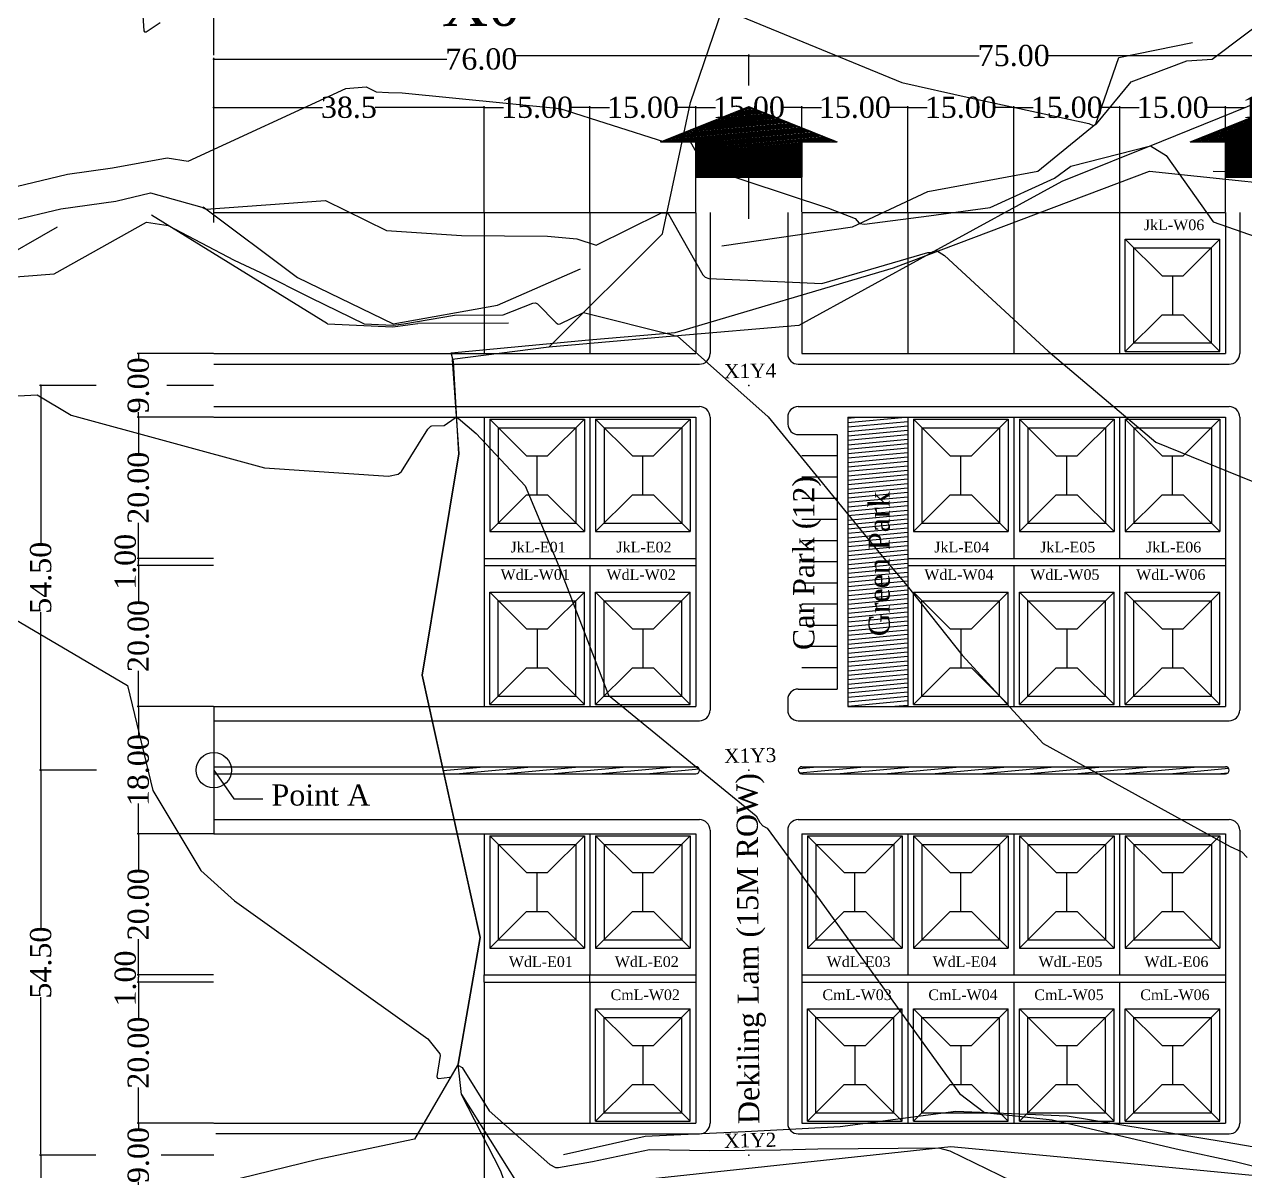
# Model space of a CAD drawing. Extents: x 15746 to 36625, y 87803 to 171760.
# Drawn here: x 17585.1 to 17758, y 88437.6 to 88600.1 of the extents above; entities that cross this region are included whole.
import ezdxf

# ---------------------------------------------------------------- set-up
doc = ezdxf.new("R2010")
doc.units = 0
doc.header["$LTSCALE"] = 5
doc.header["$MEASUREMENT"] = 0
for name, color, linetype in [('BOUNDARY', 7, 'FENCELINE2'), ('CONTOUR', 254, 'Continuous'), ('Demarcation', 7, 'Continuous'), ('Hatch2', 254, 'Continuous'), ('NewBuilding', 7, 'Continuous'), ('Phase1', 7, 'Continuous'), ('RELIEF', 255, 'Continuous'), ('STREAM & RIVER FRONT', 161, 'Continuous'), ('text', 7, 'Continuous')]:
    doc.layers.add(name, color=color, linetype=linetype)
doc.styles.get("Standard").update_dxf_attribs({"font": 'TIMES.TTF', "height": 3})
doc.linetypes.add('FENCELINE2', pattern='A,0.25,-0.1,[132,ltypeshp.shx,S=0.1,R=0,X=-0.1,Y=0],-0.1,1', length=1.45)
doc.dimstyles.get("Standard").update_dxf_attribs({"dimtxt": 0.2, "dimasz": 0.3, "dimexe": 0.18, "dimexo": 0.0625, "dimgap": 0.09, "dimtad": 0, "dimzin": 0, "dimdsep": 46, "dimtxsty": 'Standard', "dimblk": 'DOT', "dimcen": 0.09, "dimadec": 0, "dimazin": 0, "dimtfac": 1, "dimtofl": 0, "dimtmove": 2, "dimatfit": 2, "dimfxl": 1, "dimtolj": 1, "dimtzin": 0, "dimarcsym": 0})

# ---------------------------------------------------------------- blocks, each defined once
blk = doc.blocks.new('_Dot')
at = {"color": 0, "linetype": 'ByBlock', "lineweight": -2}
blk.add_line((-0.5, 0), (-1, 0), dxfattribs=at)
at = {"color": 0, "linetype": 'ByBlock', "const_width": 0.5}
blk.add_lwpolyline([(-0.25, 0, 1), (0.25, 0, 1)], format="xyb", close=True, dxfattribs=at)
blk = doc.blocks.new('*D5')
at = {"layer": 'Defpoints', "color": 0}
for p in [(17665.16, 88588.34), (17650.16, 88573.49), (17665.16, 88573.49)]:
    blk.add_point(p, dxfattribs=at)
at = {"layer": 'Demarcation', "color": 0, "lineweight": -2}
for p, q in [((17650.16, 88573.55), (17650.16, 88588.52)), ((17650.46, 88588.34), (17652.92, 88588.34)), ((17664.86, 88588.34), (17662.39, 88588.34)), ((17665.16, 88573.55), (17665.16, 88588.52))]:
    blk.add_line(p, q, dxfattribs=at)
at = {"layer": 'Demarcation', "color": 0, "lineweight": -2, "xscale": 0.3000000000000001, "yscale": 0.3000000000000001, "zscale": 0.3000000000000001, "rotation": 180}
blk.add_blockref('_Dot', (17650.16, 88588.34), dxfattribs=at)
at = {"layer": 'Demarcation', "color": 0, "lineweight": -2, "xscale": 0.3000000000000001, "yscale": 0.3000000000000001, "zscale": 0.3000000000000001}
blk.add_blockref('_Dot', (17665.16, 88588.34), dxfattribs=at)
at = {"layer": 'Demarcation', "color": 0, "insert": (17657.66, 88588.34), "char_height": 3, "attachment_point": 5}
blk.add_mtext('\\A1;15.00', dxfattribs=at)
blk = doc.blocks.new('*D6')
at = {"layer": 'Defpoints', "color": 0}
for p in [(17680.16, 88588.34), (17665.16, 88573.49), (17680.16, 88573.49)]:
    blk.add_point(p, dxfattribs=at)
at = {"layer": 'Demarcation', "color": 0, "lineweight": -2}
for p, q in [((17665.16, 88573.55), (17665.16, 88588.52)), ((17665.46, 88588.34), (17667.92, 88588.34)), ((17679.86, 88588.34), (17677.39, 88588.34)), ((17680.16, 88573.55), (17680.16, 88588.52))]:
    blk.add_line(p, q, dxfattribs=at)
at = {"layer": 'Demarcation', "color": 0, "lineweight": -2, "xscale": 0.3000000000000001, "yscale": 0.3000000000000001, "zscale": 0.3000000000000001, "rotation": 180}
blk.add_blockref('_Dot', (17665.16, 88588.34), dxfattribs=at)
at = {"layer": 'Demarcation', "color": 0, "lineweight": -2, "xscale": 0.3000000000000001, "yscale": 0.3000000000000001, "zscale": 0.3000000000000001}
blk.add_blockref('_Dot', (17680.16, 88588.34), dxfattribs=at)
at = {"layer": 'Demarcation', "color": 0, "insert": (17672.66, 88588.34), "char_height": 3, "attachment_point": 5}
blk.add_mtext('\\A1;15.00', dxfattribs=at)
blk = doc.blocks.new('*D7')
at = {"layer": 'Defpoints', "color": 0}
for p in [(17695.16, 88588.34), (17680.16, 88573.49), (17695.16, 88573.49)]:
    blk.add_point(p, dxfattribs=at)
at = {"layer": 'Demarcation', "color": 0, "lineweight": -2}
for p, q in [((17680.16, 88573.55), (17680.16, 88588.52)), ((17680.46, 88588.34), (17682.92, 88588.34)), ((17694.86, 88588.34), (17692.39, 88588.34)), ((17695.16, 88573.55), (17695.16, 88588.52))]:
    blk.add_line(p, q, dxfattribs=at)
at = {"layer": 'Demarcation', "color": 0, "lineweight": -2, "xscale": 0.3000000000000001, "yscale": 0.3000000000000001, "zscale": 0.3000000000000001, "rotation": 180}
blk.add_blockref('_Dot', (17680.16, 88588.34), dxfattribs=at)
at = {"layer": 'Demarcation', "color": 0, "lineweight": -2, "xscale": 0.3000000000000001, "yscale": 0.3000000000000001, "zscale": 0.3000000000000001}
blk.add_blockref('_Dot', (17695.16, 88588.34), dxfattribs=at)
at = {"layer": 'Demarcation', "color": 0, "insert": (17687.66, 88588.34), "char_height": 3, "attachment_point": 5}
blk.add_mtext('\\A1;15.00', dxfattribs=at)
blk = doc.blocks.new('*D8')
at = {"layer": 'Defpoints', "color": 0}
for p in [(17710.16, 88588.34), (17695.16, 88573.49), (17710.16, 88573.49)]:
    blk.add_point(p, dxfattribs=at)
at = {"layer": 'Demarcation', "color": 0, "lineweight": -2}
for p, q in [((17695.16, 88573.55), (17695.16, 88588.52)), ((17695.46, 88588.34), (17697.92, 88588.34)), ((17709.86, 88588.34), (17707.39, 88588.34)), ((17710.16, 88573.55), (17710.16, 88588.52))]:
    blk.add_line(p, q, dxfattribs=at)
at = {"layer": 'Demarcation', "color": 0, "lineweight": -2, "xscale": 0.3000000000000001, "yscale": 0.3000000000000001, "zscale": 0.3000000000000001, "rotation": 180}
blk.add_blockref('_Dot', (17695.16, 88588.34), dxfattribs=at)
at = {"layer": 'Demarcation', "color": 0, "lineweight": -2, "xscale": 0.3000000000000001, "yscale": 0.3000000000000001, "zscale": 0.3000000000000001}
blk.add_blockref('_Dot', (17710.16, 88588.34), dxfattribs=at)
at = {"layer": 'Demarcation', "color": 0, "insert": (17702.66, 88588.34), "char_height": 3, "attachment_point": 5}
blk.add_mtext('\\A1;15.00', dxfattribs=at)
blk = doc.blocks.new('*D9')
at = {"layer": 'Defpoints', "color": 0}
for p in [(17725.16, 88588.34), (17710.16, 88573.49), (17725.16, 88573.49)]:
    blk.add_point(p, dxfattribs=at)
at = {"layer": 'Demarcation', "color": 0, "lineweight": -2}
for p, q in [((17710.16, 88573.55), (17710.16, 88588.52)), ((17710.46, 88588.34), (17712.92, 88588.34)), ((17724.86, 88588.34), (17722.39, 88588.34)), ((17725.16, 88573.55), (17725.16, 88588.52))]:
    blk.add_line(p, q, dxfattribs=at)
at = {"layer": 'Demarcation', "color": 0, "lineweight": -2, "xscale": 0.3000000000000001, "yscale": 0.3000000000000001, "zscale": 0.3000000000000001, "rotation": 180}
blk.add_blockref('_Dot', (17710.16, 88588.34), dxfattribs=at)
at = {"layer": 'Demarcation', "color": 0, "lineweight": -2, "xscale": 0.3000000000000001, "yscale": 0.3000000000000001, "zscale": 0.3000000000000001}
blk.add_blockref('_Dot', (17725.16, 88588.34), dxfattribs=at)
at = {"layer": 'Demarcation', "color": 0, "insert": (17717.66, 88588.34), "char_height": 3, "attachment_point": 5}
blk.add_mtext('\\A1;15.00', dxfattribs=at)
blk = doc.blocks.new('*D10')
at = {"layer": 'Defpoints', "color": 0}
for p in [(17740.16, 88588.34), (17725.16, 88573.49), (17740.16, 88573.49)]:
    blk.add_point(p, dxfattribs=at)
at = {"layer": 'Demarcation', "color": 0, "lineweight": -2}
for p, q in [((17725.16, 88573.55), (17725.16, 88588.52)), ((17725.46, 88588.34), (17727.92, 88588.34)), ((17739.86, 88588.34), (17737.39, 88588.34)), ((17740.16, 88573.55), (17740.16, 88588.52))]:
    blk.add_line(p, q, dxfattribs=at)
at = {"layer": 'Demarcation', "color": 0, "lineweight": -2, "xscale": 0.3000000000000001, "yscale": 0.3000000000000001, "zscale": 0.3000000000000001, "rotation": 180}
blk.add_blockref('_Dot', (17725.16, 88588.34), dxfattribs=at)
at = {"layer": 'Demarcation', "color": 0, "lineweight": -2, "xscale": 0.3000000000000001, "yscale": 0.3000000000000001, "zscale": 0.3000000000000001}
blk.add_blockref('_Dot', (17740.16, 88588.34), dxfattribs=at)
at = {"layer": 'Demarcation', "color": 0, "insert": (17732.66, 88588.34), "char_height": 3, "attachment_point": 5}
blk.add_mtext('\\A1;15.00', dxfattribs=at)
blk = doc.blocks.new('*D11')
at = {"layer": 'Defpoints', "color": 0}
for p in [(17755.16, 88588.34), (17740.16, 88573.49), (17755.16, 88573.49)]:
    blk.add_point(p, dxfattribs=at)
at = {"layer": 'Demarcation', "color": 0, "lineweight": -2}
for p, q in [((17740.16, 88573.55), (17740.16, 88588.52)), ((17740.46, 88588.34), (17742.92, 88588.34)), ((17754.86, 88588.34), (17752.39, 88588.34)), ((17755.16, 88573.55), (17755.16, 88588.52))]:
    blk.add_line(p, q, dxfattribs=at)
at = {"layer": 'Demarcation', "color": 0, "lineweight": -2, "xscale": 0.3000000000000001, "yscale": 0.3000000000000001, "zscale": 0.3000000000000001, "rotation": 180}
blk.add_blockref('_Dot', (17740.16, 88588.34), dxfattribs=at)
at = {"layer": 'Demarcation', "color": 0, "lineweight": -2, "xscale": 0.3000000000000001, "yscale": 0.3000000000000001, "zscale": 0.3000000000000001}
blk.add_blockref('_Dot', (17755.16, 88588.34), dxfattribs=at)
at = {"layer": 'Demarcation', "color": 0, "insert": (17747.66, 88588.34), "char_height": 3, "attachment_point": 5}
blk.add_mtext('\\A1;15.00', dxfattribs=at)
blk = doc.blocks.new('*D24')
at = {"layer": 'Defpoints', "color": 0}
for p in [(17650.16, 88588.34), (17611.89, 88573.49), (17650.16, 88573.49)]:
    blk.add_point(p, dxfattribs=at)
at = {"layer": 'Demarcation', "color": 0, "lineweight": -2}
for p, q in [((17611.89, 88573.55), (17611.89, 88588.52)), ((17612.19, 88588.34), (17627.29, 88588.34)), ((17649.86, 88588.34), (17634.75, 88588.34)), ((17650.16, 88573.55), (17650.16, 88588.52))]:
    blk.add_line(p, q, dxfattribs=at)
at = {"layer": 'Demarcation', "color": 0, "lineweight": -2, "xscale": 0.3000000000000001, "yscale": 0.3000000000000001, "zscale": 0.3000000000000001, "rotation": 180}
blk.add_blockref('_Dot', (17611.89, 88588.34), dxfattribs=at)
at = {"layer": 'Demarcation', "color": 0, "lineweight": -2, "xscale": 0.3000000000000001, "yscale": 0.3000000000000001, "zscale": 0.3000000000000001}
blk.add_blockref('_Dot', (17650.16, 88588.34), dxfattribs=at)
at = {"layer": 'Demarcation', "color": 0, "insert": (17631.02, 88588.34), "char_height": 3, "attachment_point": 5}
blk.add_mtext('\\A1;38.5', dxfattribs=at)
blk = doc.blocks.new('*D25')
at = {"layer": 'Defpoints', "color": 0}
for p in [(17770.16, 88588.34), (17755.16, 88573.49), (17770.16, 88573.49)]:
    blk.add_point(p, dxfattribs=at)
at = {"layer": 'Demarcation', "color": 0, "lineweight": -2}
for p, q in [((17755.16, 88573.55), (17755.16, 88588.52)), ((17755.46, 88588.34), (17757.92, 88588.34)), ((17769.86, 88588.34), (17767.39, 88588.34)), ((17770.16, 88573.55), (17770.16, 88588.52))]:
    blk.add_line(p, q, dxfattribs=at)
at = {"layer": 'Demarcation', "color": 0, "lineweight": -2, "xscale": 0.3000000000000001, "yscale": 0.3000000000000001, "zscale": 0.3000000000000001, "rotation": 180}
blk.add_blockref('_Dot', (17755.16, 88588.34), dxfattribs=at)
at = {"layer": 'Demarcation', "color": 0, "lineweight": -2, "xscale": 0.3000000000000001, "yscale": 0.3000000000000001, "zscale": 0.3000000000000001}
blk.add_blockref('_Dot', (17770.16, 88588.34), dxfattribs=at)
at = {"layer": 'Demarcation', "color": 0, "insert": (17762.66, 88588.34), "char_height": 3, "attachment_point": 5}
blk.add_mtext('\\A1;15.00', dxfattribs=at)
blk = doc.blocks.new('*D27')
at = {"layer": 'Defpoints', "color": 0}
for p in [(18000.29, 88611.6), (17611.89, 88595.68), (18000.29, 88595.68)]:
    blk.add_point(p, dxfattribs=at)
at = {"layer": 'Demarcation', "color": 0, "lineweight": -2}
for p, q in [((17611.89, 88595.74), (17611.89, 88611.78)), ((17612.19, 88611.6), (17800.08, 88611.6)), ((17999.99, 88611.6), (17812.1, 88611.6)), ((18000.29, 88595.74), (18000.29, 88611.78))]:
    blk.add_line(p, q, dxfattribs=at)
at = {"layer": 'Demarcation', "color": 0, "lineweight": -2, "xscale": 0.3000000000000001, "yscale": 0.3000000000000001, "zscale": 0.3000000000000001, "rotation": 180}
blk.add_blockref('_Dot', (17611.89, 88611.6), dxfattribs=at)
at = {"layer": 'Demarcation', "color": 0, "lineweight": -2, "xscale": 0.3000000000000001, "yscale": 0.3000000000000001, "zscale": 0.3000000000000001}
blk.add_blockref('_Dot', (18000.29, 88611.6), dxfattribs=at)
at = {"layer": 'Demarcation', "color": 0, "insert": (17806.09, 88611.6), "char_height": 3, "attachment_point": 5}
blk.add_mtext('\\A1;389.00', dxfattribs=at)
blk = doc.blocks.new('*D30')
at = {"layer": 'Defpoints', "color": 0}
for p in [(17601.22, 88523.49), (17611.89, 88523.49), (17611.89, 88503.49)]:
    blk.add_point(p, dxfattribs=at)
at = {"layer": 'Demarcation', "color": 0, "lineweight": -2}
for p, q in [((17611.83, 88523.49), (17601.04, 88523.49)), ((17601.22, 88523.19), (17601.22, 88518.44)), ((17601.22, 88503.79), (17601.22, 88508.54)), ((17611.83, 88503.49), (17601.04, 88503.49))]:
    blk.add_line(p, q, dxfattribs=at)
at = {"layer": 'Demarcation', "color": 0, "lineweight": -2, "xscale": 0.3000000000000001, "yscale": 0.3000000000000001, "zscale": 0.3000000000000001}
for p, rotation in [((17601.22, 88523.49), 90), ((17601.22, 88503.49), 270)]:
    blk.add_blockref('_Dot', p, dxfattribs=dict(at, rotation=rotation))
at = {"layer": 'Demarcation', "color": 0, "insert": (17601.22, 88513.49), "char_height": 3, "attachment_point": 5, "rotation": 90}
blk.add_mtext('\\A1;20.00', dxfattribs=at)
blk = doc.blocks.new('*D31')
at = {"layer": 'Defpoints', "color": 0}
for p in [(17601.22, 88524.49), (17611.89, 88524.49), (17611.89, 88523.49)]:
    blk.add_point(p, dxfattribs=at)
at = {"layer": 'Demarcation', "color": 0, "lineweight": -2}
for p, q in [((17611.83, 88524.49), (17601.04, 88524.49)), ((17611.83, 88523.49), (17601.04, 88523.49)), ((17601.22, 88523.79), (17601.22, 88524.19))]:
    blk.add_line(p, q, dxfattribs=at)
at = {"layer": 'Demarcation', "color": 0, "lineweight": -2, "xscale": 0.3000000000000001, "yscale": 0.3000000000000001, "zscale": 0.3000000000000001}
for p, rotation in [((17601.22, 88524.49), 90), ((17601.22, 88523.49), 270)]:
    blk.add_blockref('_Dot', p, dxfattribs=dict(at, rotation=rotation))
at = {"layer": 'Demarcation', "color": 0, "insert": (17599.38, 88523.99), "char_height": 3, "attachment_point": 5, "rotation": 90}
blk.add_mtext('\\A1;1.00', dxfattribs=at)
blk = doc.blocks.new('*D32')
at = {"layer": 'Defpoints', "color": 0}
for p in [(17601.22, 88544.49), (17611.89, 88544.49), (17611.83, 88524.49)]:
    blk.add_point(p, dxfattribs=at)
at = {"layer": 'Demarcation', "color": 0, "lineweight": -2}
for p, q in [((17611.83, 88544.49), (17601.04, 88544.49)), ((17601.22, 88544.19), (17601.22, 88539.44)), ((17601.22, 88524.79), (17601.22, 88529.54)), ((17611.76, 88524.49), (17601.04, 88524.49))]:
    blk.add_line(p, q, dxfattribs=at)
at = {"layer": 'Demarcation', "color": 0, "lineweight": -2, "xscale": 0.3000000000000001, "yscale": 0.3000000000000001, "zscale": 0.3000000000000001}
for p, rotation in [((17601.22, 88544.49), 90), ((17601.22, 88524.49), 270)]:
    blk.add_blockref('_Dot', p, dxfattribs=dict(at, rotation=rotation))
at = {"layer": 'Demarcation', "color": 0, "insert": (17601.22, 88534.49), "char_height": 3, "attachment_point": 5, "rotation": 90}
blk.add_mtext('\\A1;20.00', dxfattribs=at)
blk = doc.blocks.new('*D33')
at = {"layer": 'Defpoints', "color": 0}
for p in [(17601.22, 88553.49), (17611.89, 88553.49), (17611.89, 88544.49)]:
    blk.add_point(p, dxfattribs=at)
at = {"layer": 'Demarcation', "color": 0, "lineweight": -2}
for p, q in [((17611.83, 88553.49), (17601.04, 88553.49)), ((17601.22, 88553.19), (17601.22, 88552.79)), ((17601.22, 88544.79), (17601.22, 88545.19)), ((17611.83, 88544.49), (17601.04, 88544.49))]:
    blk.add_line(p, q, dxfattribs=at)
at = {"layer": 'Demarcation', "color": 0, "lineweight": -2, "xscale": 0.3000000000000001, "yscale": 0.3000000000000001, "zscale": 0.3000000000000001}
for p, rotation in [((17601.22, 88553.49), 90), ((17601.22, 88544.49), 270)]:
    blk.add_blockref('_Dot', p, dxfattribs=dict(at, rotation=rotation))
at = {"layer": 'Demarcation', "color": 0, "insert": (17601.22, 88548.99), "char_height": 3, "attachment_point": 5, "rotation": 90}
blk.add_mtext('\\A1;9.00', dxfattribs=at)
blk = doc.blocks.new('*D34')
at = {"layer": 'Defpoints', "color": 0}
for p in [(17587.4, 88548.99), (17595.29, 88548.99), (17595.29, 88494.49)]:
    blk.add_point(p, dxfattribs=at)
at = {"layer": 'Demarcation', "color": 0, "lineweight": -2}
for p, q in [((17595.23, 88548.99), (17587.22, 88548.99)), ((17587.4, 88548.69), (17587.4, 88526.63)), ((17587.4, 88494.79), (17587.4, 88516.85)), ((17595.23, 88494.49), (17587.22, 88494.49))]:
    blk.add_line(p, q, dxfattribs=at)
at = {"layer": 'Demarcation', "color": 0, "lineweight": -2, "xscale": 0.3000000000000001, "yscale": 0.3000000000000001, "zscale": 0.3000000000000001}
for p, rotation in [((17587.4, 88548.99), 90), ((17587.4, 88494.49), 270)]:
    blk.add_blockref('_Dot', p, dxfattribs=dict(at, rotation=rotation))
at = {"layer": 'Demarcation', "color": 0, "insert": (17587.4, 88521.74), "char_height": 3, "attachment_point": 5, "rotation": 90}
blk.add_mtext('\\A1;54.50', dxfattribs=at)
blk = doc.blocks.new('*D39')
at = {"layer": 'Defpoints', "color": 0}
for p in [(17601.22, 88444.49), (17611.89, 88444.49), (17611.89, 88435.49)]:
    blk.add_point(p, dxfattribs=at)
at = {"layer": 'Demarcation', "color": 0, "lineweight": -2}
for p, q in [((17611.83, 88444.49), (17601.04, 88444.49)), ((17601.22, 88444.19), (17601.22, 88443.79)), ((17601.22, 88435.79), (17601.22, 88436.19)), ((17611.83, 88435.49), (17601.04, 88435.49))]:
    blk.add_line(p, q, dxfattribs=at)
at = {"layer": 'Demarcation', "color": 0, "lineweight": -2, "xscale": 0.3000000000000001, "yscale": 0.3000000000000001, "zscale": 0.3000000000000001}
for p, rotation in [((17601.22, 88444.49), 90), ((17601.22, 88435.49), 270)]:
    blk.add_blockref('_Dot', p, dxfattribs=dict(at, rotation=rotation))
at = {"layer": 'Demarcation', "color": 0, "insert": (17601.22, 88439.99), "char_height": 3, "attachment_point": 5, "rotation": 90}
blk.add_mtext('\\A1;9.00', dxfattribs=at)
blk = doc.blocks.new('*D40')
at = {"layer": 'Defpoints', "color": 0}
for p in [(17601.22, 88464.49), (17611.89, 88464.49), (17611.89, 88444.49)]:
    blk.add_point(p, dxfattribs=at)
at = {"layer": 'Demarcation', "color": 0, "lineweight": -2}
for p, q in [((17611.83, 88464.49), (17601.04, 88464.49)), ((17601.22, 88464.19), (17601.22, 88459.44)), ((17601.22, 88444.79), (17601.22, 88449.54)), ((17611.83, 88444.49), (17601.04, 88444.49))]:
    blk.add_line(p, q, dxfattribs=at)
at = {"layer": 'Demarcation', "color": 0, "lineweight": -2, "xscale": 0.3000000000000001, "yscale": 0.3000000000000001, "zscale": 0.3000000000000001}
for p, rotation in [((17601.22, 88464.49), 90), ((17601.22, 88444.49), 270)]:
    blk.add_blockref('_Dot', p, dxfattribs=dict(at, rotation=rotation))
at = {"layer": 'Demarcation', "color": 0, "insert": (17601.22, 88454.49), "char_height": 3, "attachment_point": 5, "rotation": 90}
blk.add_mtext('\\A1;20.00', dxfattribs=at)
blk = doc.blocks.new('*D41')
at = {"layer": 'Defpoints', "color": 0}
for p in [(17601.22, 88465.49), (17611.89, 88465.49), (17611.89, 88464.49)]:
    blk.add_point(p, dxfattribs=at)
at = {"layer": 'Demarcation', "color": 0, "lineweight": -2}
for p, q in [((17611.83, 88465.49), (17601.04, 88465.49)), ((17611.83, 88464.49), (17601.04, 88464.49)), ((17601.22, 88464.79), (17601.22, 88465.19))]:
    blk.add_line(p, q, dxfattribs=at)
at = {"layer": 'Demarcation', "color": 0, "lineweight": -2, "xscale": 0.3000000000000001, "yscale": 0.3000000000000001, "zscale": 0.3000000000000001}
for p, rotation in [((17601.22, 88465.49), 90), ((17601.22, 88464.49), 270)]:
    blk.add_blockref('_Dot', p, dxfattribs=dict(at, rotation=rotation))
at = {"layer": 'Demarcation', "color": 0, "insert": (17599.38, 88464.99), "char_height": 3, "attachment_point": 5, "rotation": 90}
blk.add_mtext('\\A1;1.00', dxfattribs=at)
blk = doc.blocks.new('*D42')
at = {"layer": 'Defpoints', "color": 0}
for p in [(17601.22, 88485.49), (17611.89, 88485.49), (17611.89, 88465.49)]:
    blk.add_point(p, dxfattribs=at)
at = {"layer": 'Demarcation', "color": 0, "lineweight": -2}
for p, q in [((17611.83, 88485.49), (17601.04, 88485.49)), ((17601.22, 88485.19), (17601.22, 88480.44)), ((17601.22, 88465.79), (17601.22, 88470.54)), ((17611.83, 88465.49), (17601.04, 88465.49))]:
    blk.add_line(p, q, dxfattribs=at)
at = {"layer": 'Demarcation', "color": 0, "lineweight": -2, "xscale": 0.3000000000000001, "yscale": 0.3000000000000001, "zscale": 0.3000000000000001}
for p, rotation in [((17601.22, 88485.49), 90), ((17601.22, 88465.49), 270)]:
    blk.add_blockref('_Dot', p, dxfattribs=dict(at, rotation=rotation))
at = {"layer": 'Demarcation', "color": 0, "insert": (17601.22, 88475.49), "char_height": 3, "attachment_point": 5, "rotation": 90}
blk.add_mtext('\\A1;20.00', dxfattribs=at)
blk = doc.blocks.new('*D43')
at = {"layer": 'Defpoints', "color": 0}
for p in [(17601.22, 88503.49), (17611.89, 88503.49), (17611.89, 88485.49)]:
    blk.add_point(p, dxfattribs=at)
at = {"layer": 'Demarcation', "color": 0, "lineweight": -2}
for p, q in [((17611.83, 88503.49), (17601.04, 88503.49)), ((17601.22, 88503.19), (17601.22, 88499.23)), ((17601.22, 88485.79), (17601.22, 88489.76)), ((17611.83, 88485.49), (17601.04, 88485.49))]:
    blk.add_line(p, q, dxfattribs=at)
at = {"layer": 'Demarcation', "color": 0, "lineweight": -2, "xscale": 0.3000000000000001, "yscale": 0.3000000000000001, "zscale": 0.3000000000000001}
for p, rotation in [((17601.22, 88503.49), 90), ((17601.22, 88485.49), 270)]:
    blk.add_blockref('_Dot', p, dxfattribs=dict(at, rotation=rotation))
at = {"layer": 'Demarcation', "color": 0, "insert": (17601.22, 88494.49), "char_height": 3, "attachment_point": 5, "rotation": 90}
blk.add_mtext('\\A1;18.00', dxfattribs=at)
blk = doc.blocks.new('*D44')
at = {"layer": 'Defpoints', "color": 0}
for p in [(17587.4, 88439.99), (17595.23, 88439.99), (17595.23, 88389.99)]:
    blk.add_point(p, dxfattribs=at)
at = {"layer": 'Demarcation', "color": 0, "lineweight": -2}
for p, q in [((17595.17, 88439.99), (17587.22, 88439.99)), ((17587.4, 88439.69), (17587.4, 88419.88)), ((17587.4, 88390.29), (17587.4, 88410.1)), ((17595.17, 88389.99), (17587.22, 88389.99))]:
    blk.add_line(p, q, dxfattribs=at)
at = {"layer": 'Demarcation', "color": 0, "lineweight": -2, "xscale": 0.3000000000000001, "yscale": 0.3000000000000001, "zscale": 0.3000000000000001}
for p, rotation in [((17587.4, 88439.99), 90), ((17587.4, 88389.99), 270)]:
    blk.add_blockref('_Dot', p, dxfattribs=dict(at, rotation=rotation))
at = {"layer": 'Demarcation', "color": 0, "insert": (17587.4, 88414.99), "char_height": 3, "attachment_point": 5, "rotation": 90}
blk.add_mtext('\\A1;50.00', dxfattribs=at)
blk = doc.blocks.new('*D45')
at = {"layer": 'Defpoints', "color": 0}
for p in [(17587.4, 88494.49), (17587.4, 88494.49), (17595.23, 88439.99)]:
    blk.add_point(p, dxfattribs=at)
at = {"layer": 'Demarcation', "color": 0, "lineweight": -2}
for p, q in [((17587.34, 88494.49), (17587.22, 88494.49)), ((17587.4, 88494.19), (17587.4, 88472.13)), ((17587.4, 88440.29), (17587.4, 88462.35)), ((17595.17, 88439.99), (17587.22, 88439.99))]:
    blk.add_line(p, q, dxfattribs=at)
at = {"layer": 'Demarcation', "color": 0, "lineweight": -2, "xscale": 0.3000000000000001, "yscale": 0.3000000000000001, "zscale": 0.3000000000000001}
for p, rotation in [((17587.4, 88494.49), 90), ((17587.4, 88439.99), 270)]:
    blk.add_blockref('_Dot', p, dxfattribs=dict(at, rotation=rotation))
at = {"layer": 'Demarcation', "color": 0, "insert": (17587.4, 88467.24), "char_height": 3, "attachment_point": 5, "rotation": 90}
blk.add_mtext('\\A1;54.50', dxfattribs=at)
blk = doc.blocks.new('wall')
at = {"layer": 'Phase1'}
for p, q in [((-5.5, 6.75), (-5.5, -6.75)), ((-5.5, 6.75), (5.5, 6.75)), ((5.5, 6.75), (5.5, -6.75)), ((-5.5, -6.75), (5.5, -6.75))]:
    blk.add_line(p, q, dxfattribs=at)
blk = doc.blocks.new('newbuilding')
at = {"layer": 'NewBuilding'}
h = blk.add_hatch(dxfattribs=at)
h.set_pattern_fill('ANSI31', color=254, scale=5, style=0)
edge = h.paths.add_edge_path()
edge.add_line((17652.16, 88529.49), (17663.16, 88529.49))
edge = h.paths.add_edge_path()
edge.add_line((17652.16, 88542.99), (17652.16, 88529.49))
edge = h.paths.add_edge_path()
edge.add_line((17663.16, 88542.99), (17663.16, 88529.49))
edge = h.paths.add_edge_path()
edge.add_line((17652.16, 88542.99), (17663.16, 88542.99))
at = {"layer": 'NewBuilding', "color": 253}
for p, q in [((17650.96, 88544.19), (17656.16, 88538.99)), ((17650.96, 88544.19), (17664.36, 88544.19)), ((17650.96, 88544.19), (17650.96, 88528.29)), ((17664.36, 88544.19), (17659.16, 88538.99)), ((17664.36, 88544.19), (17664.36, 88528.29)), ((17656.16, 88538.99), (17659.16, 88538.99)), ((17657.66, 88533.49), (17657.66, 88538.99)), ((17650.96, 88528.29), (17656.16, 88533.49)), ((17656.16, 88533.49), (17659.16, 88533.49)), ((17664.36, 88528.29), (17659.16, 88533.49)), ((17650.96, 88528.29), (17664.36, 88528.29))]:
    blk.add_line(p, q, dxfattribs=at)
at = {"layer": 'NewBuilding'}
blk.add_blockref('wall', (17657.66, 88536.24), dxfattribs=at)

msp = doc.modelspace()

# ---------------------------------------------------------------- hatches: boundary and pattern name
at = {"layer": 'Hatch2'}
h = msp.add_hatch(dxfattribs=at)
h.set_pattern_fill('ANSI31', color=3, scale=5, angle=-39.6776674, style=0)
h.paths.add_polyline_path([(17710.158, 88544.49), (17701.658, 88544.49), (17701.658, 88530.743), (17706.289, 88525.067), (17710.091, 88520.596), (17710.158, 88520.511), (17710.158, 88523.49), (17710.158, 88524.49)])
h.paths.add_polyline_path([(17710.158, 88520.511), (17710.091, 88520.596), (17706.289, 88525.067), (17701.658, 88530.743), (17701.658, 88503.49), (17710.158, 88503.49)])
h = msp.add_hatch(dxfattribs=at)
h.set_pattern_fill('ANSI31', color=3, scale=5, angle=-39.6776674, style=0)
h.paths.add_polyline_path([(17644.253, 88494.99), (17644.474, 88493.99), (17680.158, 88493.99, 1), (17680.158, 88494.99)])
h = msp.add_hatch(dxfattribs=at)
h.set_pattern_fill('ANSI31', color=3, scale=5, angle=-39.6776674, style=0)
edge = h.paths.add_edge_path()
edge.add_arc((17695.158, 88494.49), 0.5, 90, 270)
edge.add_line((17695.158, 88493.99), (17755.158, 88493.99))
edge.add_arc((17755.158, 88494.49), 0.5, 270, 450)
edge.add_line((17755.158, 88494.99), (17695.158, 88494.99))
at = {"layer": 'Phase1'}
h = msp.add_hatch(dxfattribs=at)
h.set_pattern_fill('ANSI31', color=254, angle=-39.67767, style=0)
h.set_pattern_definition([(5.32233263, (-52443.9634, 31629.46651), (-0.0115948365, 0.12446107732), [])])
h.paths.add_polyline_path([(17695.158, 88583.49), (17695.158, 88578.49), (17680.158, 88578.49), (17680.158, 88583.49), (17675.158, 88583.49), (17687.658, 88588.49), (17700.158, 88583.49)])
h.paths.add_polyline_path([(17755.158, 88578.49), (17770.158, 88578.49), (17770.158, 88583.49), (17775.158, 88583.49), (17762.658, 88588.49), (17750.158, 88583.49), (17755.158, 88583.49)])
h.paths.add_polyline_path([(17837.658, 88588.49), (17850.158, 88583.49), (17845.158, 88583.49), (17845.158, 88578.49), (17830.158, 88578.49), (17830.158, 88583.49), (17825.158, 88583.49)])
h.paths.add_polyline_path([(17912.658, 88589.489), (17925.158, 88584.489), (17920.158, 88584.489), (17920.158, 88579.489), (17905.158, 88579.489), (17905.158, 88584.489), (17900.158, 88584.489)])

# ---------------------------------------------------------------- linework, layer by layer
at = {"layer": 'BOUNDARY'}
msp.add_lwpolyline([(17695.249, 88353.858), (17679.418, 88358.429), (17658.935, 88365.493), (17647.176, 88375.488), (17629.39, 88389.777), (17614.983, 88398.41), (17637.276, 88403.44), (17668.027, 88404.31), (17670.126, 88419.19), (17656.303, 88426.823), (17652.547, 88437.719), (17646.948, 88448.558), (17646.505, 88452.866), (17649.602, 88470.779), (17641.387, 88507.966), (17646.607, 88539.291), (17645.821, 88552.32), (17645.524, 88553.598), (17665.005, 88555.419), (17677.24, 88556.466), (17708.153, 88565.611), (17744.369, 88579.333), (17772.259, 88576.398)], dxfattribs=at)
at = {"layer": 'CONTOUR', "color": 33}
for points in [[(17683.9, 88602.295), (17709.335, 88591.902), (17718.984, 88589.719), (17735.817, 88586.052), (17736.415, 88585.774), (17736.468, 88585.766), (17736.494, 88585.777), (17736.776, 88585.994), (17736.878, 88586.02), (17741.792, 88591.957), (17749.668, 88594.967), (17753.252, 88595.186), (17762.426, 88602.077)], [(17601.821, 88601.343), (17601.98, 88599.205), (17602.102, 88599.041), (17602.311, 88599.053), (17604.277, 88600.382)], [(17570.519, 88573.944), (17591.154, 88578.892), (17597.524, 88579.801), (17605.289, 88581.22), (17608.283, 88580.739), (17630.592, 88591.03), (17633.478, 88591.246), (17634.878, 88590.557), (17636.606, 88590.442), (17638.576, 88590.427), (17660.909, 88588.183), (17675.695, 88583.475), (17678.23, 88584.725), (17678.464, 88584.74), (17678.808, 88584.471), (17681.391, 88579.882), (17698.947, 88574.062), (17702.695, 88572.641), (17703.255, 88571.955), (17703.312, 88571.914), (17704.039, 88571.817), (17713.132, 88573.02), (17721.829, 88574.17), (17730.917, 88578.314), (17733.243, 88580.029), (17744.509, 88582.903), (17746.75, 88581.564), (17753.421, 88572.137), (17761.538, 88569.299)], [(17583.098, 88572.267), (17590.22, 88573.975), (17598.008, 88575.086), (17602.931, 88576.24), (17610.202, 88574.227), (17610.474, 88574.083), (17610.816, 88573.925), (17627.689, 88575.192), (17636.33, 88570.942), (17646.977, 88570.229), (17659.126, 88570.14), (17663.276, 88569.723), (17666.024, 88568.848), (17675.2, 88573.373), (17676.048, 88573.427), (17676.298, 88573.231), (17678.178, 88569.891), (17681.132, 88564.635), (17681.469, 88564.291), (17681.973, 88564.13), (17688.584, 88563.825), (17697.972, 88563.438), (17713.018, 88567.785), (17713.338, 88567.821), (17713.579, 88567.853), (17714.096, 88568.1), (17714.141, 88568.109), (17714.243, 88568.077), (17715.368, 88567.364), (17730.035, 88553.818), (17745.298, 88540.948), (17764.003, 88533.323)], [(17576.477, 88563.804), (17589.286, 88564.767), (17602.352, 88572.099), (17605.418, 88571.631), (17614.756, 88566.717), (17618.505, 88564.983), (17625.623, 88561.368), (17633.161, 88557.687), (17637.279, 88557.518), (17638.802, 88557.706), (17645.955, 88558.932), (17652.866, 88558.998), (17657.065, 88560.645), (17657.427, 88560.673), (17657.72, 88560.523), (17660.359, 88557.824), (17660.656, 88557.678), (17660.949, 88557.717), (17664.231, 88559.293), (17677.015, 88556.099), (17677.062, 88556.015), (17677.067, 88556.01), (17677.097, 88556.001), (17677.48, 88555.982), (17690.405, 88544.533), (17706.289, 88525.067), (17710.091, 88520.596), (17717.837, 88510.804), (17729.338, 88498.26), (17755.815, 88483.681), (17757.464, 88482.94), (17758.235, 88482.127)], [(17555.098, 88545.993), (17586.861, 88547.636), (17591.698, 88544.792), (17619.056, 88537.304), (17636.607, 88536.12), (17637.987, 88536.41), (17638.449, 88536.812), (17642.192, 88542.796), (17642.642, 88543.206), (17642.777, 88543.244), (17644.525, 88543.287), (17646.086, 88544.396), (17646.237, 88544.439), (17646.492, 88544.344), (17649.052, 88542.193), (17655.987, 88534.751), (17660.966, 88522.818), (17667.758, 88505.097), (17687.635, 88488.869), (17688.7, 88488.016), (17689.211, 88487.072), (17689.615, 88486.631), (17690.248, 88486.302), (17697.74, 88476.024), (17717.473, 88448.716), (17721.016, 88446.019), (17730.598, 88444.969), (17733.512, 88444.319), (17748.165, 88440.866), (17756.512, 88439.07), (17761.434, 88437.867)], [(17578.841, 88518.716), (17599.662, 88506.469), (17603.251, 88491.622), (17610.068, 88480.278), (17614.834, 88475.984), (17642.2, 88456.43), (17643.883, 88454.322), (17643.925, 88454.067), (17643.46, 88451.121), (17643.556, 88450.861), (17643.7, 88450.811), (17645.33, 88451.032), (17645.463, 88451.078), (17645.566, 88451.177), (17646.384, 88452.615), (17646.523, 88452.69), (17647.083, 88452.394), (17650.863, 88446.258), (17659.489, 88438.653), (17660.295, 88438.224), (17660.683, 88438.203), (17665.497, 88439.07), (17673.595, 88440.795), (17682.075, 88440.617), (17692.147, 88440.746), (17697.413, 88440.858), (17714.514, 88441.031), (17716.116, 88440.575), (17731.812, 88432.934)]]:
    msp.add_lwpolyline(points, dxfattribs=at)
at = {"layer": 'Demarcation'}
for p, q in [((17611.89, 88572.053), (17611.89, 88595.357)), ((17612.19, 88595.177), (17644.881, 88595.177)), ((17687.358, 88595.677), (17654.666, 88595.677)), ((17687.658, 88591.449), (17687.658, 88595.857)), ((17687.958, 88595.677), (17720.246, 88595.677)), ((17762.358, 88595.677), (17730.07, 88595.677)), ((17687.658, 88572.553), (17687.658, 88584.205)), ((17611.858, 88548.99), (17605.228, 88548.99)), ((17611.89, 88496.99), (17611.89, 88491.99)), ((17611.89, 88496.99), (17611.89, 88491.99)), ((17611.89, 88496.99), (17611.89, 88491.99)), ((17611.89, 88496.99), (17611.89, 88491.99)), ((17611.89, 88496.99), (17611.89, 88491.99)), ((17595.294, 88494.49), (17587.224, 88494.49)), ((17611.827, 88494.49), (17611.89, 88494.49)), ((17611.89, 88439.99), (17604.453, 88439.99))]:
    msp.add_line(p, q, dxfattribs=at)
at = {"layer": 'Phase1', "color": 254}
for p, q in [((17675.158, 88583.49), (17687.658, 88588.49)), ((17687.658, 88588.49), (17700.158, 88583.49)), ((17750.158, 88583.49), (17762.658, 88588.49)), ((17675.158, 88583.49), (17680.158, 88583.49)), ((17680.158, 88583.49), (17680.158, 88578.49)), ((17695.158, 88583.49), (17700.158, 88583.49)), ((17695.158, 88583.49), (17695.158, 88578.49)), ((17750.158, 88583.49), (17755.158, 88583.49)), ((17755.158, 88583.49), (17755.158, 88578.49)), ((17680.158, 88578.49), (17695.158, 88578.49)), ((17755.158, 88578.49), (17770.158, 88578.49)), ((17611.89, 88573.49), (17680.158, 88573.49)), ((17650.158, 88573.49), (17650.158, 88553.49)), ((17665.158, 88573.49), (17665.158, 88553.49)), ((17695.158, 88573.49), (17740.158, 88573.49)), ((17710.158, 88573.49), (17710.158, 88553.49)), ((17725.158, 88573.49), (17725.158, 88553.49)), ((17611.89, 88553.49), (17650.158, 88553.49)), ((17611.89, 88551.99), (17650.158, 88551.99)), ((17611.89, 88545.99), (17650.158, 88545.99)), ((17611.89, 88544.49), (17650.158, 88544.49)), ((17650.158, 88464.49), (17650.158, 88465.49)), ((17650.158, 88464.49), (17665.158, 88464.49)), ((17650.158, 88464.49), (17650.158, 88444.49)), ((17611.89, 88444.49), (17650.158, 88444.49)), ((17650.158, 88442.99), (17612.166, 88442.99))]:
    msp.add_line(p, q, dxfattribs=at)
at = {"layer": 'Phase1'}
for p, q in [((17680.158, 88573.49), (17680.158, 88553.49)), ((17682.158, 88573.49), (17682.158, 88553.49)), ((17693.158, 88573.49), (17693.158, 88553.49)), ((17695.158, 88573.49), (17695.158, 88553.49)), ((17740.158, 88573.49), (17740.158, 88553.49)), ((17740.158, 88573.49), (17755.158, 88573.49)), ((17755.158, 88573.49), (17755.158, 88553.49)), ((17757.158, 88573.49), (17757.158, 88553.49)), ((17650.158, 88553.49), (17680.158, 88553.49)), ((17650.158, 88551.99), (17680.658, 88551.99)), ((17694.658, 88551.99), (17755.658, 88551.99)), ((17695.158, 88553.49), (17755.158, 88553.49)), ((17650.158, 88545.99), (17680.658, 88545.99)), ((17694.658, 88545.99), (17755.658, 88545.99)), ((17650.158, 88544.49), (17650.158, 88503.49)), ((17650.158, 88544.49), (17680.158, 88544.49)), ((17665.158, 88544.49), (17665.158, 88524.49)), ((17680.158, 88544.49), (17680.158, 88503.49)), ((17682.158, 88544.49), (17682.158, 88502.99)), ((17693.158, 88544.49), (17693.158, 88543.482)), ((17701.658, 88544.49), (17755.158, 88544.49)), ((17701.658, 88544.49), (17701.658, 88503.49)), ((17710.158, 88544.49), (17710.158, 88524.49)), ((17725.158, 88544.49), (17725.158, 88524.49)), ((17740.158, 88544.49), (17740.158, 88524.49)), ((17755.158, 88544.49), (17755.158, 88503.49)), ((17757.158, 88544.49), (17757.158, 88502.99)), ((17700.158, 88541.99), (17694.689, 88541.99)), ((17700.158, 88541.99), (17700.158, 88505.982)), ((17700.158, 88538.99), (17695.158, 88538.99)), ((17700.158, 88535.99), (17695.158, 88535.99)), ((17700.158, 88532.99), (17695.158, 88532.99)), ((17700.158, 88529.99), (17695.158, 88529.99)), ((17700.158, 88526.99), (17695.158, 88526.99)), ((17650.158, 88524.49), (17680.158, 88524.49)), ((17710.158, 88524.49), (17755.158, 88524.49)), ((17710.158, 88524.49), (17710.158, 88523.49)), ((17650.158, 88523.49), (17680.158, 88523.49)), ((17665.158, 88523.49), (17665.158, 88503.49)), ((17700.158, 88523.99), (17695.158, 88523.99)), ((17710.158, 88523.49), (17755.158, 88523.49)), ((17710.158, 88523.49), (17710.158, 88503.49)), ((17725.158, 88523.49), (17725.158, 88503.49)), ((17740.158, 88523.49), (17740.158, 88503.49)), ((17700.158, 88520.99), (17695.158, 88520.99)), ((17700.158, 88517.99), (17695.158, 88517.99)), ((17700.158, 88514.99), (17695.158, 88514.99)), ((17700.158, 88511.99), (17695.158, 88511.99)), ((17700.158, 88508.99), (17695.158, 88508.99)), ((17694.658, 88505.982), (17700.158, 88505.982)), ((17611.89, 88503.49), (17650.158, 88503.49)), ((17611.89, 88503.49), (17611.89, 88485.49)), ((17650.158, 88503.49), (17680.158, 88503.49)), ((17693.158, 88504.487), (17693.158, 88502.99)), ((17701.658, 88503.49), (17755.158, 88503.49)), ((17611.89, 88501.49), (17680.658, 88501.49)), ((17694.658, 88501.49), (17755.658, 88501.49)), ((17611.89, 88494.99), (17680.158, 88494.99)), ((17695.158, 88494.99), (17755.158, 88494.99)), ((17611.89, 88493.99), (17680.158, 88493.99)), ((17695.158, 88493.99), (17755.158, 88493.99)), ((17611.89, 88487.49), (17680.658, 88487.49)), ((17694.658, 88487.49), (17755.658, 88487.49)), ((17611.89, 88485.49), (17650.158, 88485.49)), ((17650.158, 88485.49), (17650.158, 88465.49)), ((17650.158, 88485.49), (17680.158, 88485.49)), ((17665.158, 88485.49), (17665.158, 88465.49)), ((17680.158, 88485.49), (17680.158, 88444.49)), ((17682.158, 88485.99), (17682.158, 88444.49)), ((17693.158, 88485.99), (17693.158, 88444.49)), ((17695.158, 88485.49), (17695.158, 88444.49)), ((17695.158, 88485.49), (17755.158, 88485.49)), ((17710.158, 88485.49), (17710.158, 88465.49)), ((17725.158, 88485.49), (17725.158, 88465.49)), ((17740.158, 88485.49), (17740.158, 88465.49)), ((17755.158, 88485.49), (17755.158, 88444.49)), ((17757.158, 88485.99), (17757.158, 88444.49)), ((17650.158, 88465.49), (17680.158, 88465.49)), ((17665.158, 88464.49), (17665.158, 88465.49)), ((17695.158, 88465.49), (17755.158, 88465.49)), ((17665.158, 88464.49), (17680.158, 88464.49)), ((17665.158, 88464.49), (17665.158, 88444.49)), ((17695.158, 88464.49), (17755.158, 88464.49)), ((17710.158, 88464.49), (17710.158, 88444.49)), ((17725.158, 88464.49), (17725.158, 88444.49)), ((17740.158, 88464.49), (17740.158, 88444.49)), ((17650.158, 88444.49), (17665.158, 88444.49)), ((17650.158, 88444.49), (17650.158, 88435.49)), ((17650.158, 88442.99), (17680.658, 88442.99)), ((17665.158, 88444.49), (17680.158, 88444.49)), ((17694.658, 88442.99), (17755.658, 88442.99)), ((17695.158, 88444.49), (17755.158, 88444.49))]:
    msp.add_line(p, q, dxfattribs=at)
msp.add_circle((17611.89, 88494.49), 2.5, dxfattribs=at)
for centre, radius, start, end in [((17680.658, 88553.49), 1.5, 270, 0), ((17694.658, 88553.49), 1.5, 180, 270), ((17755.658, 88553.49), 1.5, 270, 0), ((17680.658, 88544.49), 1.5, 0, 90), ((17694.658, 88544.49), 1.5, 90, 180), ((17755.658, 88544.49), 1.5, 0, 90), ((17694.68, 88543.509), 1.5, 180, 270), ((17694.658, 88504.482), 1.5, 90, 180), ((17680.658, 88502.99), 1.5, 270, 0), ((17694.658, 88502.99), 1.5, 180, 270), ((17755.658, 88502.99), 1.5, 270, 0), ((17680.158, 88494.49), 0.5, 270, 90), ((17695.158, 88494.49), 0.5, 90, 270), ((17755.158, 88494.49), 0.5, 270, 90), ((17680.658, 88485.99), 1.5, 0, 90), ((17694.658, 88485.99), 1.5, 90, 180), ((17755.658, 88485.99), 1.5, 0, 90), ((17680.658, 88444.49), 1.5, 270, 0), ((17694.658, 88444.49), 1.5, 180, 270), ((17755.658, 88444.49), 1.5, 270, 0)]:
    msp.add_arc(centre, radius, start, end, dxfattribs=at)
for p in [(17687.658, 88548.99), (17687.658, 88494.49), (17687.658, 88439.99)]:
    msp.add_point(p, dxfattribs=at)
at = {"layer": 'RELIEF'}
msp.add_line((17653.605, 88557.78), (17640.793, 88557.735), dxfattribs=at)
for points in [[(17683.828, 88568.73), (17702.342, 88571.459), (17712.997, 88576.458), (17728.581, 88579.343), (17736.804, 88586.041), (17740.022, 88595.425), (17750.48, 88597.561)], [(17753.388, 88579.344), (17771.548, 88578.906), (17786.744, 88578.865), (17807.962, 88579.039), (17829.593, 88577.911), (17849.461, 88579.018), (17864.648, 88580.398), (17887.091, 88582.499), (17907.826, 88583.85), (17919.201, 88582.398), (17933.918, 88576.308), (17952.234, 88572.789), (17976.822, 88568.966)], [(17627.98, 88557.689), (17615.532, 88565.382), (17603.084, 88573.074)], [(17610.374, 88574.255), (17623.756, 88564.283), (17637.311, 88557.686), (17652.048, 88560.347), (17663.817, 88565.51)], [(17589.727, 88571.384), (17571.238, 88560.807), (17552.748, 88550.229), (17534.259, 88539.651)], [(17627.98, 88557.689), (17637.234, 88557.294), (17640.793, 88557.735)], [(17661.414, 88440.064), (17672.984, 88442.68), (17687.121, 88443.312), (17700.571, 88444.038), (17716.971, 88446.189), (17732.722, 88445.525), (17755.083, 88441.858), (17770.432, 88439.217)], [(17658.305, 88434.955), (17674.895, 88436.784), (17695.568, 88439), (17716.241, 88441.217), (17736.838, 88439.243), (17757.436, 88437.27), (17778.033, 88435.296), (17796.109, 88425.481), (17809.47, 88422.364), (17822.831, 88419.248)]]:
    msp.add_lwpolyline(points, dxfattribs=at)
at = {"layer": 'STREAM & RIVER FRONT'}
msp.add_line((17659.333, 88554.4), (17675.414, 88570.462), dxfattribs=at)
for points in [[(17675.414, 88570.462), (17679.387, 88589.059), (17683.899, 88602.296), (17690.16, 88621.705), (17696.619, 88644.584), (17696.034, 88661.276), (17693.598, 88674.614), (17691.163, 88687.952), (17694.845, 88704.147), (17698.704, 88715.989), (17708.251, 88732.443), (17712.276, 88741.517)], [(17841.347, 88602.067), (17822.905, 88598.61), (17804.463, 88595.152), (17791.31, 88593.566), (17778.157, 88591.98), (17760.219, 88589.219), (17746.088, 88583.539), (17731.956, 88577.858), (17713.344, 88567.673), (17694.731, 88557.488), (17677.032, 88555.944), (17659.333, 88554.4), (17645.646, 88552.66), (17646.607, 88539.291), (17643.997, 88523.628), (17641.387, 88507.966), (17645.494, 88489.372), (17649.602, 88470.779), (17646.505, 88452.866), (17640.329, 88442.262), (17626.628, 88439.357), (17608.884, 88435.016)], [(17646.948, 88448.558), (17656.571, 88433.246), (17667.433, 88419.629), (17666.711, 88406.959), (17665.989, 88394.29), (17663.317, 88374.112)]]:
    msp.add_lwpolyline(points, dxfattribs=at)
at = {"layer": 'text'}
for p, q in [((17611.89, 88494.49), (17614.741, 88490.418)), ((17614.741, 88490.418), (17618.847, 88490.418))]:
    msp.add_line(p, q, dxfattribs=at)

# ---------------------------------------------------------------- block references
at = {"layer": 'Demarcation', "xscale": 0.3000000000000001, "yscale": 0.3000000000000001, "zscale": 0.3000000000000001}
for p, rotation in [((17611.89, 88595.177), 180.0000000000156), ((17687.658, 88595.677), 1.559107904853416e-11), ((17687.658, 88595.677), 180.0000000000156)]:
    msp.add_blockref('_Dot', p, dxfattribs=dict(at, rotation=rotation))
at = {"layer": 'Phase1', "xscale": -1, "rotation": 180.0000000001111}
for p in [(90, 177097.98), (0, 177047.98), (15, 177047.98), (60, 177047.98), (75, 177047.98), (90, 177047.98), (15, 176988.98), (45, 176988.98), (60, 176988.98), (75, 176988.98), (90, 176988.98)]:
    msp.add_blockref('newbuilding', p, dxfattribs=at)
at = {"layer": 'Phase1'}
for p in [(0, 0), (15, 0), (60, 0), (75, 0), (90, 0), (0, -59), (15, -59), (45, -59), (60, -59), (75, -59), (90, -59)]:
    msp.add_blockref('newbuilding', p, dxfattribs=at)

# ---------------------------------------------------------------- texts
at = {"layer": 'Demarcation', "attachment_point": 1}
for s, insert, char_height, width, rotation in [('X0', (17644.18, 88605.856), 6, 11.9196, 0.32233), ('Point A', (17620.061, 88492.484), 3, 14.6275, 359.94705)]:
    msp.add_mtext(s, dxfattribs=dict(at, insert=insert, char_height=char_height, width=width, rotation=rotation))
at = {"layer": 'Demarcation', "insert": (17725.158, 88595.677), "char_height": 3, "attachment_point": 5}
msp.add_mtext('\\A1;75.00', dxfattribs=at)
at = {"layer": 'Demarcation', "insert": (17649.774, 88595.177), "char_height": 3, "attachment_point": 5, "rotation": 0.32233}
msp.add_mtext('76.00', dxfattribs=at)
at = {"layer": 'text', "char_height": 1.5, "attachment_point": 1, "line_spacing_factor": 1.5}
for s, insert, width in [('JkL-W06', (17743.588, 88572.472), 8.56485), ('JkL-E01', (17653.905, 88526.833), 8.0699), ('JkL-E02', (17668.905, 88526.833), 8.0699), ('JkL-E04', (17713.905, 88526.833), 8.0699), ('JkL-E05', (17728.905, 88526.833), 8.0699), ('JkL-E06', (17743.905, 88526.833), 8.0699), ('WdL-W01', (17652.493, 88522.944), 9.81021), ('WdL-W02', (17667.493, 88522.944), 9.8102), ('WdL-W04', (17712.493, 88522.944), 9.8102), ('WdL-W05', (17727.493, 88522.944), 9.8102), ('WdL-W06', (17742.493, 88522.944), 9.8102), ('WdL-E01', (17653.669, 88468.121), 8.91699), ('WdL-E02', (17668.669, 88468.121), 8.917), ('WdL-E03', (17698.669, 88468.121), 8.917), ('WdL-E04', (17713.669, 88468.121), 8.917), ('WdL-E05', (17728.669, 88468.121), 8.917), ('WdL-E06', (17743.669, 88468.121), 8.917), ('CmL-W02', (17668.074, 88463.437), 9.8102), ('CmL-W03', (17698.074, 88463.437), 9.8102), ('CmL-W04', (17713.074, 88463.437), 9.8102), ('CmL-W05', (17728.074, 88463.437), 9.8102), ('CmL-W06', (17743.074, 88463.437), 9.8102)]:
    msp.add_mtext(s, dxfattribs=dict(at, insert=insert, width=width))
at = {"layer": 'text', "attachment_point": 1}
for s, insert, char_height, width, rotation in [('X1Y4', (17684.13, 88551.997), 2, 7.56574, 0.8685), ('Car Park (12)', (17693.922, 88511.498), 3, 25.14125, 90), ('Green Park', (17704.602, 88513.456), 3, 20.49461, 90), ('X1Y3', (17684.13, 88497.497), 2, 7.5657, 1.32233), ('Dekiling Lam (15M ROW)', (17686.16, 88444.36), 3, 51.36307, 90.32233), ('X1Y2', (17684.13, 88442.997), 2, 7.5657, 1.32233)]:
    msp.add_mtext(s, dxfattribs=dict(at, insert=insert, char_height=char_height, width=width, rotation=rotation))

# ---------------------------------------------------------------- dimensions: what is measured, and where the dimension line sits
at = {"layer": 'Demarcation'}
for p1, p2, distance, text, picture, middle in [((17611.89, 88595.677), (18000.29, 88595.677), 15.922, '389.00', '*D27', (17806.09, 88611.6)), ((17611.89, 88573.49), (17650.158, 88573.49), 14.855, '38.5', '*D24', (17631.024, 88588.345))]:
    dim = msp.add_aligned_dim(p1=p1, p2=p2, distance=distance, text=text, dimstyle='Standard', dxfattribs=at)
    dim.commit()
    dim.dimension.update_dxf_attribs({"geometry": picture, "text_midpoint": middle})
for p1, p2, picture, middle in [((17650.158, 88573.49), (17665.158, 88573.49), '*D5', (17657.658, 88588.345)), ((17755.158, 88573.49), (17770.158, 88573.49), '*D25', (17762.658, 88588.345))]:
    dim = msp.add_aligned_dim(p1=p1, p2=p2, distance=14.855, dimstyle='Standard', dxfattribs=at)
    dim.commit()
    dim.dimension.update_dxf_attribs({"geometry": picture, "text_midpoint": middle})
for base, p1, p2, angle, picture, middle in [((17680.158, 88588.345), (17665.158, 88573.49), (17680.158, 88573.49), 180, '*D6', (17672.658, 88588.345)), ((17695.158, 88588.345), (17680.158, 88573.49), (17695.158, 88573.49), 180, '*D7', (17687.658, 88588.345)), ((17710.158, 88588.345), (17695.158, 88573.49), (17710.158, 88573.49), 180, '*D8', (17702.658, 88588.345)), ((17725.158, 88588.345), (17710.158, 88573.49), (17725.158, 88573.49), 180, '*D9', (17717.658, 88588.345)), ((17740.158, 88588.345), (17725.158, 88573.49), (17740.158, 88573.49), 180, '*D10', (17732.658, 88588.345)), ((17755.158, 88588.345), (17740.158, 88573.49), (17755.158, 88573.49), 180, '*D11', (17747.658, 88588.345)), ((17601.224, 88553.49), (17611.89, 88544.49), (17611.89, 88553.49), 90, '*D33', (17601.224, 88548.99)), ((17587.404, 88548.99), (17595.294, 88494.49), (17595.294, 88548.99), 90, '*D34', (17587.404, 88521.74)), ((17601.224, 88544.49), (17611.827, 88524.49), (17611.89, 88544.49), 90, '*D32', (17601.224, 88534.49)), ((17601.224, 88524.49), (17611.89, 88523.49), (17611.89, 88524.49), 90, '*D31', (17599.379, 88523.99)), ((17601.224, 88523.49), (17611.89, 88503.49), (17611.89, 88523.49), 90, '*D30', (17601.224, 88513.49)), ((17601.224, 88503.49), (17611.89, 88485.49), (17611.89, 88503.49), 90, '*D43', (17601.224, 88494.49)), ((17587.404, 88494.49), (17595.231, 88439.99), (17587.404, 88494.49), 90, '*D45', (17587.404, 88467.24)), ((17601.224, 88485.49), (17611.89, 88465.49), (17611.89, 88485.49), 90, '*D42', (17601.224, 88475.49)), ((17601.224, 88465.49), (17611.89, 88464.49), (17611.89, 88465.49), 90, '*D41', (17599.379, 88464.99)), ((17601.224, 88464.49), (17611.89, 88444.49), (17611.89, 88464.49), 90, '*D40', (17601.224, 88454.49)), ((17601.224, 88444.49), (17611.89, 88435.49), (17611.89, 88444.49), 90, '*D39', (17601.224, 88439.99)), ((17587.404, 88439.99), (17595.231, 88389.99), (17595.231, 88439.99), 90, '*D44', (17587.404, 88414.99))]:
    dim = msp.add_linear_dim(base=base, p1=p1, p2=p2, angle=angle, dimstyle='Standard', dxfattribs=at)
    dim.commit()
    dim.dimension.update_dxf_attribs({"geometry": picture, "text_midpoint": middle})

doc.saveas('drawing.dxf')
